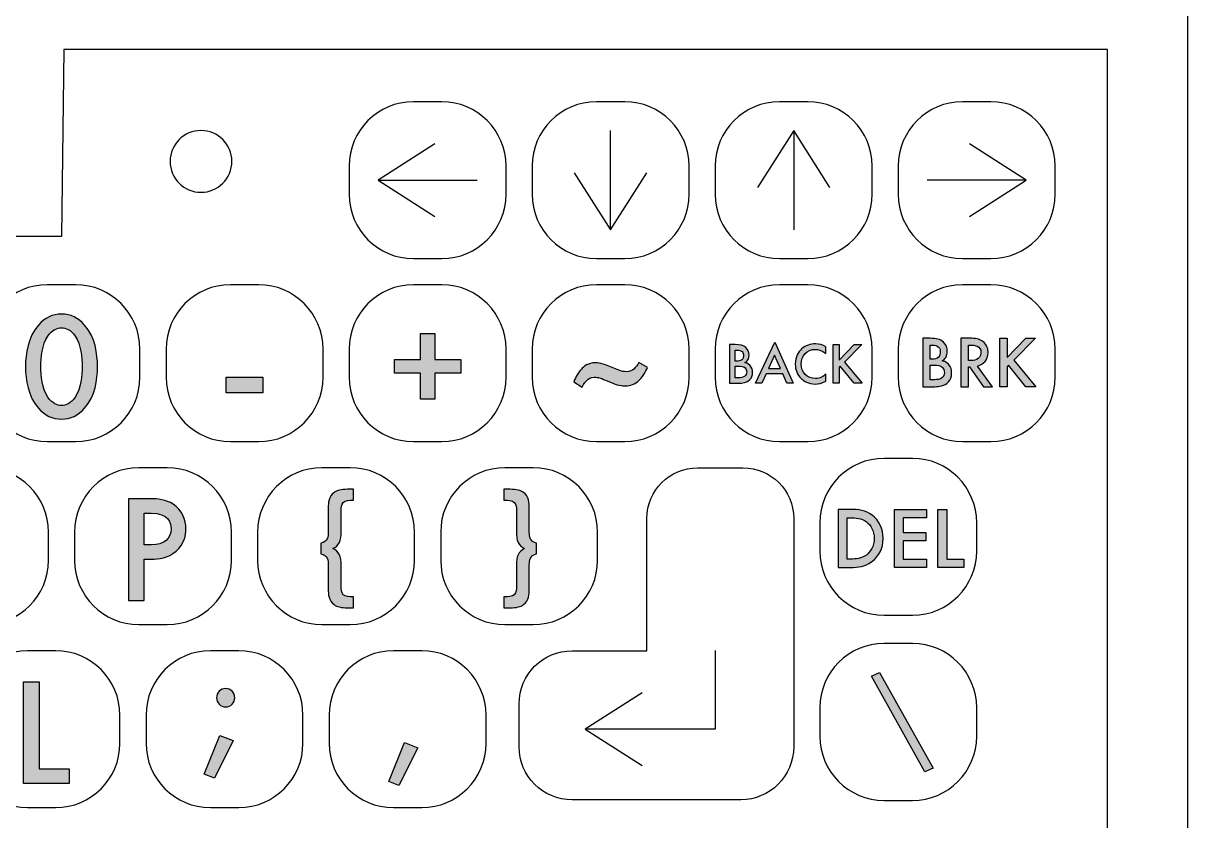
# Model space of a CAD drawing. Extents: x -123 to 250, y -165 to 87.
# Drawn here: x 153.5 to 210.1, y -139 to -100.2 of the extents above; entities that cross this region are included whole.
import ezdxf

# ---------------------------------------------------------------- set-up
doc = ezdxf.new("R2010")
doc.units = 0
doc.header["$MEASUREMENT"] = 0
doc.layers.add('LAYER_1', color=7, linetype='CONTINUOUS')

# ---------------------------------------------------------------- blocks, each defined once
blk = doc.blocks.new('BLOCK_14')
at = {"layer": 'LAYER_1', "color": 7}
for points, knots in [([(173.834, -111.647), (173.834, -111.647), (172.458, -111.647), (172.458, -111.647), (170.734, -111.647), (169.336, -110.25), (169.336, -108.525), (169.336, -108.525), (169.336, -107.149), (169.336, -107.149), (169.336, -105.425), (170.734, -104.027), (172.458, -104.027), (172.458, -104.027), (173.834, -104.027), (173.834, -104.027), (175.558, -104.027), (176.956, -105.425), (176.956, -107.149), (176.956, -107.149), (176.956, -108.525), (176.956, -108.525), (176.956, -110.25), (175.558, -111.647), (173.834, -111.647)], [0, 0, 0, 0, 1, 1, 1, 2, 2, 2, 3, 3, 3, 4, 4, 4, 5, 5, 5, 6, 6, 6, 7, 7, 7, 8, 8, 8, 8]), ([(182.724, -111.647), (182.724, -111.647), (181.348, -111.647), (181.348, -111.647), (179.624, -111.647), (178.226, -110.25), (178.226, -108.525), (178.226, -108.525), (178.226, -107.149), (178.226, -107.149), (178.226, -105.425), (179.624, -104.027), (181.348, -104.027), (181.348, -104.027), (182.724, -104.027), (182.724, -104.027), (184.448, -104.027), (185.846, -105.425), (185.846, -107.149), (185.846, -107.149), (185.846, -108.525), (185.846, -108.525), (185.846, -110.25), (184.448, -111.647), (182.724, -111.647)], [0, 0, 0, 0, 1, 1, 1, 2, 2, 2, 3, 3, 3, 4, 4, 4, 5, 5, 5, 6, 6, 6, 7, 7, 7, 8, 8, 8, 8]), ([(191.614, -111.647), (191.614, -111.647), (190.238, -111.647), (190.238, -111.647), (188.514, -111.647), (187.116, -110.25), (187.116, -108.525), (187.116, -108.525), (187.116, -107.149), (187.116, -107.149), (187.116, -105.425), (188.514, -104.027), (190.238, -104.027), (190.238, -104.027), (191.614, -104.027), (191.614, -104.027), (193.338, -104.027), (194.736, -105.425), (194.736, -107.149), (194.736, -107.149), (194.736, -108.525), (194.736, -108.525), (194.736, -110.25), (193.338, -111.647), (191.614, -111.647)], [0, 0, 0, 0, 1, 1, 1, 2, 2, 2, 3, 3, 3, 4, 4, 4, 5, 5, 5, 6, 6, 6, 7, 7, 7, 8, 8, 8, 8]), ([(200.504, -111.647), (200.504, -111.647), (199.128, -111.647), (199.128, -111.647), (197.404, -111.647), (196.006, -110.25), (196.006, -108.525), (196.006, -108.525), (196.006, -107.149), (196.006, -107.149), (196.006, -105.425), (197.404, -104.027), (199.128, -104.027), (199.128, -104.027), (200.504, -104.027), (200.504, -104.027), (202.228, -104.027), (203.626, -105.425), (203.626, -107.149), (203.626, -107.149), (203.626, -108.525), (203.626, -108.525), (203.626, -110.25), (202.228, -111.647), (200.504, -111.647)], [0, 0, 0, 0, 1, 1, 1, 2, 2, 2, 3, 3, 3, 4, 4, 4, 5, 5, 5, 6, 6, 6, 7, 7, 7, 8, 8, 8, 8]), ([(156.054, -120.537), (156.054, -120.537), (154.678, -120.537), (154.678, -120.537), (152.954, -120.537), (151.556, -119.14), (151.556, -117.415), (151.556, -117.415), (151.556, -116.039), (151.556, -116.039), (151.556, -114.315), (152.954, -112.917), (154.678, -112.917), (154.678, -112.917), (156.054, -112.917), (156.054, -112.917), (157.778, -112.917), (159.176, -114.315), (159.176, -116.039), (159.176, -116.039), (159.176, -117.415), (159.176, -117.415), (159.176, -119.14), (157.778, -120.537), (156.054, -120.537)], [0, 0, 0, 0, 1, 1, 1, 2, 2, 2, 3, 3, 3, 4, 4, 4, 5, 5, 5, 6, 6, 6, 7, 7, 7, 8, 8, 8, 8]), ([(164.944, -120.537), (164.944, -120.537), (163.568, -120.537), (163.568, -120.537), (161.844, -120.537), (160.446, -119.14), (160.446, -117.415), (160.446, -117.415), (160.446, -116.039), (160.446, -116.039), (160.446, -114.315), (161.844, -112.917), (163.568, -112.917), (163.568, -112.917), (164.944, -112.917), (164.944, -112.917), (166.668, -112.917), (168.066, -114.315), (168.066, -116.039), (168.066, -116.039), (168.066, -117.415), (168.066, -117.415), (168.066, -119.14), (166.668, -120.537), (164.944, -120.537)], [0, 0, 0, 0, 1, 1, 1, 2, 2, 2, 3, 3, 3, 4, 4, 4, 5, 5, 5, 6, 6, 6, 7, 7, 7, 8, 8, 8, 8]), ([(173.834, -120.537), (173.834, -120.537), (172.458, -120.537), (172.458, -120.537), (170.734, -120.537), (169.336, -119.14), (169.336, -117.415), (169.336, -117.415), (169.336, -116.039), (169.336, -116.039), (169.336, -114.315), (170.734, -112.917), (172.458, -112.917), (172.458, -112.917), (173.834, -112.917), (173.834, -112.917), (175.558, -112.917), (176.956, -114.315), (176.956, -116.039), (176.956, -116.039), (176.956, -117.415), (176.956, -117.415), (176.956, -119.14), (175.558, -120.537), (173.834, -120.537)], [0, 0, 0, 0, 1, 1, 1, 2, 2, 2, 3, 3, 3, 4, 4, 4, 5, 5, 5, 6, 6, 6, 7, 7, 7, 8, 8, 8, 8]), ([(182.724, -120.537), (182.724, -120.537), (181.348, -120.537), (181.348, -120.537), (179.624, -120.537), (178.226, -119.14), (178.226, -117.415), (178.226, -117.415), (178.226, -116.039), (178.226, -116.039), (178.226, -114.315), (179.624, -112.917), (181.348, -112.917), (181.348, -112.917), (182.724, -112.917), (182.724, -112.917), (184.448, -112.917), (185.846, -114.315), (185.846, -116.039), (185.846, -116.039), (185.846, -117.415), (185.846, -117.415), (185.846, -119.14), (184.448, -120.537), (182.724, -120.537)], [0, 0, 0, 0, 1, 1, 1, 2, 2, 2, 3, 3, 3, 4, 4, 4, 5, 5, 5, 6, 6, 6, 7, 7, 7, 8, 8, 8, 8]), ([(191.614, -120.537), (191.614, -120.537), (190.238, -120.537), (190.238, -120.537), (188.514, -120.537), (187.116, -119.14), (187.116, -117.415), (187.116, -117.415), (187.116, -116.039), (187.116, -116.039), (187.116, -114.315), (188.514, -112.917), (190.238, -112.917), (190.238, -112.917), (191.614, -112.917), (191.614, -112.917), (193.338, -112.917), (194.736, -114.315), (194.736, -116.039), (194.736, -116.039), (194.736, -117.415), (194.736, -117.415), (194.736, -119.14), (193.338, -120.537), (191.614, -120.537)], [0, 0, 0, 0, 1, 1, 1, 2, 2, 2, 3, 3, 3, 4, 4, 4, 5, 5, 5, 6, 6, 6, 7, 7, 7, 8, 8, 8, 8]), ([(200.504, -120.537), (200.504, -120.537), (199.128, -120.537), (199.128, -120.537), (197.404, -120.537), (196.006, -119.14), (196.006, -117.415), (196.006, -117.415), (196.006, -116.039), (196.006, -116.039), (196.006, -114.315), (197.404, -112.917), (199.128, -112.917), (199.128, -112.917), (200.504, -112.917), (200.504, -112.917), (202.228, -112.917), (203.626, -114.315), (203.626, -116.039), (203.626, -116.039), (203.626, -117.415), (203.626, -117.415), (203.626, -119.14), (202.228, -120.537), (200.504, -120.537)], [0, 0, 0, 0, 1, 1, 1, 2, 2, 2, 3, 3, 3, 4, 4, 4, 5, 5, 5, 6, 6, 6, 7, 7, 7, 8, 8, 8, 8]), ([(196.694, -128.974), (196.694, -128.974), (195.318, -128.974), (195.318, -128.974), (193.594, -128.974), (192.196, -127.576), (192.196, -125.852), (192.196, -125.852), (192.196, -124.476), (192.196, -124.476), (192.196, -122.752), (193.594, -121.354), (195.318, -121.354), (195.318, -121.354), (196.694, -121.354), (196.694, -121.354), (198.418, -121.354), (199.816, -122.752), (199.816, -124.476), (199.816, -124.476), (199.816, -125.852), (199.816, -125.852), (199.816, -127.576), (198.418, -128.974), (196.694, -128.974)], [0, 0, 0, 0, 1, 1, 1, 2, 2, 2, 3, 3, 3, 4, 4, 4, 5, 5, 5, 6, 6, 6, 7, 7, 7, 8, 8, 8, 8]), ([(151.609, -129.427), (151.609, -129.427), (150.233, -129.427), (150.233, -129.427), (148.509, -129.427), (147.111, -128.03), (147.111, -126.305), (147.111, -126.305), (147.111, -124.929), (147.111, -124.929), (147.111, -123.205), (148.509, -121.807), (150.233, -121.807), (150.233, -121.807), (151.609, -121.807), (151.609, -121.807), (153.333, -121.807), (154.731, -123.205), (154.731, -124.929), (154.731, -124.929), (154.731, -126.305), (154.731, -126.305), (154.731, -128.03), (153.333, -129.427), (151.609, -129.427)], [0, 0, 0, 0, 1, 1, 1, 2, 2, 2, 3, 3, 3, 4, 4, 4, 5, 5, 5, 6, 6, 6, 7, 7, 7, 8, 8, 8, 8]), ([(160.499, -129.427), (160.499, -129.427), (159.123, -129.427), (159.123, -129.427), (157.399, -129.427), (156.001, -128.03), (156.001, -126.305), (156.001, -126.305), (156.001, -124.929), (156.001, -124.929), (156.001, -123.205), (157.399, -121.807), (159.123, -121.807), (159.123, -121.807), (160.499, -121.807), (160.499, -121.807), (162.223, -121.807), (163.621, -123.205), (163.621, -124.929), (163.621, -124.929), (163.621, -126.305), (163.621, -126.305), (163.621, -128.03), (162.223, -129.427), (160.499, -129.427)], [0, 0, 0, 0, 1, 1, 1, 2, 2, 2, 3, 3, 3, 4, 4, 4, 5, 5, 5, 6, 6, 6, 7, 7, 7, 8, 8, 8, 8]), ([(169.389, -129.427), (169.389, -129.427), (168.013, -129.427), (168.013, -129.427), (166.289, -129.427), (164.891, -128.03), (164.891, -126.305), (164.891, -126.305), (164.891, -124.929), (164.891, -124.929), (164.891, -123.205), (166.289, -121.807), (168.013, -121.807), (168.013, -121.807), (169.389, -121.807), (169.389, -121.807), (171.113, -121.807), (172.511, -123.205), (172.511, -124.929), (172.511, -124.929), (172.511, -126.305), (172.511, -126.305), (172.511, -128.03), (171.113, -129.427), (169.389, -129.427)], [0, 0, 0, 0, 1, 1, 1, 2, 2, 2, 3, 3, 3, 4, 4, 4, 5, 5, 5, 6, 6, 6, 7, 7, 7, 8, 8, 8, 8]), ([(178.279, -129.427), (178.279, -129.427), (176.903, -129.427), (176.903, -129.427), (175.179, -129.427), (173.781, -128.03), (173.781, -126.305), (173.781, -126.305), (173.781, -124.929), (173.781, -124.929), (173.781, -123.205), (175.179, -121.807), (176.903, -121.807), (176.903, -121.807), (178.279, -121.807), (178.279, -121.807), (180.003, -121.807), (181.401, -123.205), (181.401, -124.929), (181.401, -124.929), (181.401, -126.305), (181.401, -126.305), (181.401, -128.03), (180.003, -129.427), (178.279, -129.427)], [0, 0, 0, 0, 1, 1, 1, 2, 2, 2, 3, 3, 3, 4, 4, 4, 5, 5, 5, 6, 6, 6, 7, 7, 7, 8, 8, 8, 8]), ([(188.463, -121.807), (188.463, -121.807), (186.263, -121.807), (186.263, -121.807), (184.902, -121.807), (183.8, -122.91), (183.8, -124.27), (183.8, -124.27), (183.8, -130.697), (183.8, -130.697), (183.8, -130.697), (180.165, -130.697), (180.165, -130.697), (178.743, -130.697), (177.591, -131.85), (177.591, -133.271), (177.591, -133.271), (177.591, -135.362), (177.591, -135.362), (177.591, -136.784), (178.743, -137.936), (180.165, -137.936), (180.165, -137.936), (188.352, -137.936), (188.352, -137.936), (189.774, -137.936), (190.926, -136.784), (190.926, -135.362), (190.926, -135.362), (190.926, -133.395), (190.926, -133.395), (190.926, -133.395), (190.926, -133.271), (190.926, -133.271), (190.926, -133.271), (190.926, -124.27), (190.926, -124.27), (190.926, -122.91), (189.823, -121.807), (188.463, -121.807)], [0, 0, 0, 0, 1, 1, 1, 2, 2, 2, 3, 3, 3, 4, 4, 4, 5, 5, 5, 6, 6, 6, 7, 7, 7, 8, 8, 8, 9, 9, 9, 10, 10, 10, 11, 11, 11, 12, 12, 12, 13, 13, 13, 13]), ([(196.694, -137.965), (196.694, -137.965), (195.318, -137.965), (195.318, -137.965), (193.594, -137.965), (192.196, -136.567), (192.196, -134.842), (192.196, -134.842), (192.196, -133.467), (192.196, -133.467), (192.196, -131.742), (193.594, -130.345), (195.318, -130.345), (195.318, -130.345), (196.694, -130.345), (196.694, -130.345), (198.418, -130.345), (199.816, -131.742), (199.816, -133.467), (199.816, -133.467), (199.816, -134.842), (199.816, -134.842), (199.816, -136.567), (198.418, -137.965), (196.694, -137.965)], [0, 0, 0, 0, 1, 1, 1, 2, 2, 2, 3, 3, 3, 4, 4, 4, 5, 5, 5, 6, 6, 6, 7, 7, 7, 8, 8, 8, 8]), ([(155.082, -138.317), (155.082, -138.317), (153.706, -138.317), (153.706, -138.317), (151.982, -138.317), (150.584, -136.92), (150.584, -135.195), (150.584, -135.195), (150.584, -133.819), (150.584, -133.819), (150.584, -132.095), (151.982, -130.697), (153.706, -130.697), (153.706, -130.697), (155.082, -130.697), (155.082, -130.697), (156.806, -130.697), (158.204, -132.095), (158.204, -133.819), (158.204, -133.819), (158.204, -135.195), (158.204, -135.195), (158.204, -136.92), (156.806, -138.317), (155.082, -138.317)], [0, 0, 0, 0, 1, 1, 1, 2, 2, 2, 3, 3, 3, 4, 4, 4, 5, 5, 5, 6, 6, 6, 7, 7, 7, 8, 8, 8, 8]), ([(163.972, -138.317), (163.972, -138.317), (162.596, -138.317), (162.596, -138.317), (160.872, -138.317), (159.474, -136.92), (159.474, -135.195), (159.474, -135.195), (159.474, -133.819), (159.474, -133.819), (159.474, -132.095), (160.872, -130.697), (162.596, -130.697), (162.596, -130.697), (163.972, -130.697), (163.972, -130.697), (165.696, -130.697), (167.094, -132.095), (167.094, -133.819), (167.094, -133.819), (167.094, -135.195), (167.094, -135.195), (167.094, -136.92), (165.696, -138.317), (163.972, -138.317)], [0, 0, 0, 0, 1, 1, 1, 2, 2, 2, 3, 3, 3, 4, 4, 4, 5, 5, 5, 6, 6, 6, 7, 7, 7, 8, 8, 8, 8]), ([(172.862, -138.317), (172.862, -138.317), (171.486, -138.317), (171.486, -138.317), (169.762, -138.317), (168.364, -136.92), (168.364, -135.195), (168.364, -135.195), (168.364, -133.819), (168.364, -133.819), (168.364, -132.095), (169.762, -130.697), (171.486, -130.697), (171.486, -130.697), (172.862, -130.697), (172.862, -130.697), (174.586, -130.697), (175.984, -132.095), (175.984, -133.819), (175.984, -133.819), (175.984, -135.195), (175.984, -135.195), (175.984, -136.92), (174.586, -138.317), (172.862, -138.317)], [0, 0, 0, 0, 1, 1, 1, 2, 2, 2, 3, 3, 3, 4, 4, 4, 5, 5, 5, 6, 6, 6, 7, 7, 7, 8, 8, 8, 8])]:
    blk.add_open_spline(points, degree=3, knots=knots, dxfattribs=at)
blk = doc.blocks.new('BLOCK_15')
at = {"layer": 'LAYER_1', "color": 7}
blk.add_lwpolyline([(199.816, -101.487), (173.146, -101.487), (155.472, -101.487), (155.366, -110.57), (61.355, -110.57), (61.355, -104.027), (51.258, -104.22), (51.258, -110.57), (51.258, -115.003), (51.258, -148.477), (62.656, -148.477), (62.656, -158.637), (182.036, -158.637), (199.816, -158.637), (199.816, -151.998), (199.816, -147.068), (206.166, -147.068), (206.166, -107.837), (206.166, -101.487), (199.816, -101.487)], dxfattribs=at)
blk.add_open_spline([(163.638, -106.928), (163.638, -107.757), (162.966, -108.428), (162.138, -108.428), (161.31, -108.428), (160.638, -107.757), (160.638, -106.928), (160.638, -106.1), (161.31, -105.428), (162.138, -105.428), (162.966, -105.428), (163.638, -106.1), (163.638, -106.928)], degree=3, knots=[0, 0, 0, 0, 1, 1, 1, 2, 2, 2, 3, 3, 3, 4, 4, 4, 4], dxfattribs=at)
blk = doc.blocks.new('BLOCK_16')
at = {"layer": 'LAYER_1', "color": 7}
blk.add_open_spline([(203.824, -160.304), (203.824, -160.304), (56.168, -160.304), (56.168, -160.304), (52.722, -160.304), (49.928, -157.51), (49.928, -154.064), (49.928, -154.064), (49.928, -49.643), (49.928, -49.643), (49.928, -46.197), (52.722, -43.403), (56.168, -43.403), (56.168, -43.403), (203.824, -43.403), (203.824, -43.403), (207.27, -43.403), (210.064, -46.197), (210.064, -49.643), (210.064, -49.643), (210.064, -154.064), (210.064, -154.064), (210.064, -157.51), (207.27, -160.304), (203.824, -160.304)], degree=3, knots=[0, 0, 0, 0, 1, 1, 1, 2, 2, 2, 3, 3, 3, 4, 4, 4, 5, 5, 5, 6, 6, 6, 7, 7, 7, 8, 8, 8, 8], dxfattribs=at)
blk = doc.blocks.new('BLOCK_27')
at = {"layer": 'LAYER_1'}
h = blk.add_hatch(color=7, dxfattribs=at)
h.dxf.hatch_style = 2
edge = h.paths.add_edge_path()
edge.add_spline(control_points=[(159.714, -123.315), (160.018, -123.315), (160.44, -123.345), (160.796, -123.582), (161.21, -123.856), (161.411, -124.33), (161.411, -124.782), (161.411, -125.071), (161.337, -125.515), (160.929, -125.863), (160.537, -126.197), (160.085, -126.249), (159.722, -126.249), (159.722, -126.249), (159.381, -126.249), (159.381, -126.249), (159.381, -126.249), (159.381, -128.256), (159.381, -128.256), (159.381, -128.256), (158.626, -128.256), (158.626, -128.256), (158.626, -128.256), (158.626, -123.315), (158.626, -123.315), (158.626, -123.315), (159.714, -123.315), (159.714, -123.315)], knot_values=[0, 0, 0, 0, 1, 1, 1, 2, 2, 2, 3, 3, 3, 4, 4, 4, 5, 5, 5, 6, 6, 6, 7, 7, 7, 8, 8, 8, 9, 9, 9, 9], degree=3, periodic=1)
edge = h.paths.add_edge_path()
edge.add_spline(control_points=[(159.381, -125.552), (159.381, -125.552), (159.722, -125.552), (159.722, -125.552), (160.374, -125.552), (160.685, -125.234), (160.685, -124.774), (160.685, -124.501), (160.573, -124.011), (159.714, -124.011), (159.714, -124.011), (159.381, -124.011), (159.381, -124.011), (159.381, -124.011), (159.381, -125.552), (159.381, -125.552)], knot_values=[0, 0, 0, 0, 1, 1, 1, 2, 2, 2, 3, 3, 3, 4, 4, 4, 5, 5, 5, 5], degree=3, periodic=1)
for points, knots in [([(159.714, -123.315), (160.018, -123.315), (160.44, -123.345), (160.796, -123.582), (161.21, -123.856), (161.411, -124.33), (161.411, -124.782), (161.411, -125.071), (161.337, -125.515), (160.929, -125.863), (160.537, -126.197), (160.085, -126.249), (159.722, -126.249), (159.722, -126.249), (159.381, -126.249), (159.381, -126.249), (159.381, -126.249), (159.381, -128.256), (159.381, -128.256), (159.381, -128.256), (158.626, -128.256), (158.626, -128.256), (158.626, -128.256), (158.626, -123.315), (158.626, -123.315), (158.626, -123.315), (159.714, -123.315), (159.714, -123.315)], [0, 0, 0, 0, 1, 1, 1, 2, 2, 2, 3, 3, 3, 4, 4, 4, 5, 5, 5, 6, 6, 6, 7, 7, 7, 8, 8, 8, 9, 9, 9, 9]), ([(159.381, -125.552), (159.381, -125.552), (159.722, -125.552), (159.722, -125.552), (160.374, -125.552), (160.685, -125.234), (160.685, -124.774), (160.685, -124.501), (160.573, -124.011), (159.714, -124.011), (159.714, -124.011), (159.381, -124.011), (159.381, -124.011), (159.381, -124.011), (159.381, -125.552), (159.381, -125.552)], [0, 0, 0, 0, 1, 1, 1, 2, 2, 2, 3, 3, 3, 4, 4, 4, 5, 5, 5, 5])]:
    blk.add_open_spline(points, degree=3, knots=knots, dxfattribs=at)
blk = doc.blocks.new('BLOCK_28')
at = {"layer": 'LAYER_1'}
h = blk.add_hatch(color=7, dxfattribs=at)
h.dxf.hatch_style = 2
edge = h.paths.add_edge_path()
edge.add_spline(control_points=[(168.943, -124.963), (168.943, -125.09), (168.93, -125.299), (168.867, -125.433), (168.803, -125.56), (168.676, -125.674), (168.549, -125.731), (168.676, -125.788), (168.803, -125.903), (168.867, -126.03), (168.93, -126.163), (168.943, -126.373), (168.943, -126.5), (168.943, -126.5), (168.943, -127.567), (168.943, -127.567), (168.943, -127.707), (168.949, -127.872), (169.051, -127.974), (169.152, -128.069), (169.356, -128.075), (169.502, -128.075), (169.502, -128.075), (169.553, -128.075), (169.553, -128.075), (169.553, -128.075), (169.553, -128.609), (169.553, -128.609), (169.553, -128.609), (169.254, -128.609), (169.254, -128.609), (168.943, -128.609), (168.733, -128.558), (168.6, -128.456), (168.339, -128.259), (168.32, -127.923), (168.32, -127.726), (168.32, -127.726), (168.32, -126.513), (168.32, -126.513), (168.32, -126.341), (168.295, -126.043), (167.965, -125.985), (167.965, -125.985), (167.965, -125.477), (167.965, -125.477), (168.295, -125.42), (168.32, -125.121), (168.32, -124.95), (168.32, -124.95), (168.32, -123.737), (168.32, -123.737), (168.32, -123.54), (168.339, -123.203), (168.6, -123.006), (168.733, -122.905), (168.943, -122.854), (169.254, -122.854), (169.254, -122.854), (169.553, -122.854), (169.553, -122.854), (169.553, -122.854), (169.553, -123.387), (169.553, -123.387), (169.553, -123.387), (169.502, -123.387), (169.502, -123.387), (169.356, -123.387), (169.152, -123.394), (169.051, -123.489), (168.949, -123.591), (168.943, -123.756), (168.943, -123.896), (168.943, -123.896), (168.943, -124.963), (168.943, -124.963)], knot_values=[0, 0, 0, 0, 1, 1, 1, 2, 2, 2, 3, 3, 3, 4, 4, 4, 5, 5, 5, 6, 6, 6, 7, 7, 7, 8, 8, 8, 9, 9, 9, 10, 10, 10, 11, 11, 11, 12, 12, 12, 13, 13, 13, 14, 14, 14, 15, 15, 15, 16, 16, 16, 17, 17, 17, 18, 18, 18, 19, 19, 19, 20, 20, 20, 21, 21, 21, 22, 22, 22, 23, 23, 23, 24, 24, 24, 25, 25, 25, 25], degree=3, periodic=1)
blk.add_open_spline([(168.943, -124.963), (168.943, -125.09), (168.93, -125.299), (168.867, -125.433), (168.803, -125.56), (168.676, -125.674), (168.549, -125.731), (168.676, -125.788), (168.803, -125.903), (168.867, -126.03), (168.93, -126.163), (168.943, -126.373), (168.943, -126.5), (168.943, -126.5), (168.943, -127.567), (168.943, -127.567), (168.943, -127.707), (168.949, -127.872), (169.051, -127.974), (169.152, -128.069), (169.356, -128.075), (169.502, -128.075), (169.502, -128.075), (169.553, -128.075), (169.553, -128.075), (169.553, -128.075), (169.553, -128.609), (169.553, -128.609), (169.553, -128.609), (169.254, -128.609), (169.254, -128.609), (168.943, -128.609), (168.733, -128.558), (168.6, -128.456), (168.339, -128.259), (168.32, -127.923), (168.32, -127.726), (168.32, -127.726), (168.32, -126.513), (168.32, -126.513), (168.32, -126.341), (168.295, -126.043), (167.965, -125.985), (167.965, -125.985), (167.965, -125.477), (167.965, -125.477), (168.295, -125.42), (168.32, -125.121), (168.32, -124.95), (168.32, -124.95), (168.32, -123.737), (168.32, -123.737), (168.32, -123.54), (168.339, -123.203), (168.6, -123.006), (168.733, -122.905), (168.943, -122.854), (169.254, -122.854), (169.254, -122.854), (169.553, -122.854), (169.553, -122.854), (169.553, -122.854), (169.553, -123.387), (169.553, -123.387), (169.553, -123.387), (169.502, -123.387), (169.502, -123.387), (169.356, -123.387), (169.152, -123.394), (169.051, -123.489), (168.949, -123.591), (168.943, -123.756), (168.943, -123.896), (168.943, -123.896), (168.943, -124.963), (168.943, -124.963)], degree=3, knots=[0, 0, 0, 0, 1, 1, 1, 2, 2, 2, 3, 3, 3, 4, 4, 4, 5, 5, 5, 6, 6, 6, 7, 7, 7, 8, 8, 8, 9, 9, 9, 10, 10, 10, 11, 11, 11, 12, 12, 12, 13, 13, 13, 14, 14, 14, 15, 15, 15, 16, 16, 16, 17, 17, 17, 18, 18, 18, 19, 19, 19, 20, 20, 20, 21, 21, 21, 22, 22, 22, 23, 23, 23, 24, 24, 24, 25, 25, 25, 25], dxfattribs=at)
blk = doc.blocks.new('BLOCK_29')
at = {"layer": 'LAYER_1'}
h = blk.add_hatch(color=7, dxfattribs=at)
h.dxf.hatch_style = 2
edge = h.paths.add_edge_path()
edge.add_spline(control_points=[(177.464, -123.896), (177.464, -123.756), (177.458, -123.591), (177.356, -123.489), (177.255, -123.394), (177.051, -123.387), (176.905, -123.387), (176.905, -123.387), (176.855, -123.387), (176.855, -123.387), (176.855, -123.387), (176.855, -122.854), (176.855, -122.854), (176.855, -122.854), (177.153, -122.854), (177.153, -122.854), (177.464, -122.854), (177.674, -122.905), (177.807, -123.006), (178.068, -123.203), (178.087, -123.54), (178.087, -123.737), (178.087, -123.737), (178.087, -124.95), (178.087, -124.95), (178.087, -125.121), (178.112, -125.42), (178.443, -125.477), (178.443, -125.477), (178.443, -125.985), (178.443, -125.985), (178.112, -126.043), (178.087, -126.341), (178.087, -126.513), (178.087, -126.513), (178.087, -127.726), (178.087, -127.726), (178.087, -127.923), (178.068, -128.259), (177.807, -128.456), (177.674, -128.558), (177.464, -128.609), (177.153, -128.609), (177.153, -128.609), (176.855, -128.609), (176.855, -128.609), (176.855, -128.609), (176.855, -128.075), (176.855, -128.075), (176.855, -128.075), (176.905, -128.075), (176.905, -128.075), (177.051, -128.075), (177.255, -128.069), (177.356, -127.974), (177.458, -127.872), (177.464, -127.707), (177.464, -127.567), (177.464, -127.567), (177.464, -126.5), (177.464, -126.5), (177.464, -126.373), (177.477, -126.163), (177.541, -126.03), (177.604, -125.903), (177.731, -125.788), (177.858, -125.731), (177.731, -125.674), (177.604, -125.56), (177.541, -125.433), (177.477, -125.299), (177.464, -125.09), (177.464, -124.963), (177.464, -124.963), (177.464, -123.896), (177.464, -123.896)], knot_values=[0, 0, 0, 0, 1, 1, 1, 2, 2, 2, 3, 3, 3, 4, 4, 4, 5, 5, 5, 6, 6, 6, 7, 7, 7, 8, 8, 8, 9, 9, 9, 10, 10, 10, 11, 11, 11, 12, 12, 12, 13, 13, 13, 14, 14, 14, 15, 15, 15, 16, 16, 16, 17, 17, 17, 18, 18, 18, 19, 19, 19, 20, 20, 20, 21, 21, 21, 22, 22, 22, 23, 23, 23, 24, 24, 24, 25, 25, 25, 25], degree=3, periodic=1)
blk.add_open_spline([(177.464, -123.896), (177.464, -123.756), (177.458, -123.591), (177.356, -123.489), (177.255, -123.394), (177.051, -123.387), (176.905, -123.387), (176.905, -123.387), (176.855, -123.387), (176.855, -123.387), (176.855, -123.387), (176.855, -122.854), (176.855, -122.854), (176.855, -122.854), (177.153, -122.854), (177.153, -122.854), (177.464, -122.854), (177.674, -122.905), (177.807, -123.006), (178.068, -123.203), (178.087, -123.54), (178.087, -123.737), (178.087, -123.737), (178.087, -124.95), (178.087, -124.95), (178.087, -125.121), (178.112, -125.42), (178.443, -125.477), (178.443, -125.477), (178.443, -125.985), (178.443, -125.985), (178.112, -126.043), (178.087, -126.341), (178.087, -126.513), (178.087, -126.513), (178.087, -127.726), (178.087, -127.726), (178.087, -127.923), (178.068, -128.259), (177.807, -128.456), (177.674, -128.558), (177.464, -128.609), (177.153, -128.609), (177.153, -128.609), (176.855, -128.609), (176.855, -128.609), (176.855, -128.609), (176.855, -128.075), (176.855, -128.075), (176.855, -128.075), (176.905, -128.075), (176.905, -128.075), (177.051, -128.075), (177.255, -128.069), (177.356, -127.974), (177.458, -127.872), (177.464, -127.707), (177.464, -127.567), (177.464, -127.567), (177.464, -126.5), (177.464, -126.5), (177.464, -126.373), (177.477, -126.163), (177.541, -126.03), (177.604, -125.903), (177.731, -125.788), (177.858, -125.731), (177.731, -125.674), (177.604, -125.56), (177.541, -125.433), (177.477, -125.299), (177.464, -125.09), (177.464, -124.963), (177.464, -124.963), (177.464, -123.896), (177.464, -123.896)], degree=3, knots=[0, 0, 0, 0, 1, 1, 1, 2, 2, 2, 3, 3, 3, 4, 4, 4, 5, 5, 5, 6, 6, 6, 7, 7, 7, 8, 8, 8, 9, 9, 9, 10, 10, 10, 11, 11, 11, 12, 12, 12, 13, 13, 13, 14, 14, 14, 15, 15, 15, 16, 16, 16, 17, 17, 17, 18, 18, 18, 19, 19, 19, 20, 20, 20, 21, 21, 21, 22, 22, 22, 23, 23, 23, 24, 24, 24, 25, 25, 25, 25], dxfattribs=at)
blk = doc.blocks.new('BLOCK_39')
at = {"layer": 'LAYER_1'}
h = blk.add_hatch(color=7, dxfattribs=at)
h.dxf.hatch_style = 2
edge = h.paths.add_edge_path()
edge.add_spline(control_points=[(154.247, -118.914), (153.729, -118.321), (153.617, -117.544), (153.617, -116.899), (153.617, -116.263), (153.729, -115.47), (154.247, -114.877), (154.558, -114.522), (154.929, -114.344), (155.366, -114.344), (155.803, -114.344), (156.173, -114.522), (156.484, -114.877), (157.003, -115.47), (157.114, -116.263), (157.114, -116.899), (157.114, -117.544), (157.003, -118.321), (156.484, -118.914), (156.173, -119.27), (155.81, -119.447), (155.366, -119.447), (154.921, -119.447), (154.558, -119.27), (154.247, -118.914)], knot_values=[0, 0, 0, 0, 1, 1, 1, 2, 2, 2, 3, 3, 3, 4, 4, 4, 5, 5, 5, 6, 6, 6, 7, 7, 7, 8, 8, 8, 8], degree=3, periodic=1)
edge = h.paths.add_edge_path()
edge.add_spline(control_points=[(154.699, -115.418), (154.425, -115.825), (154.358, -116.462), (154.358, -116.892), (154.358, -117.329), (154.425, -117.959), (154.699, -118.373), (154.914, -118.699), (155.173, -118.781), (155.366, -118.781), (155.558, -118.781), (155.818, -118.699), (156.032, -118.373), (156.306, -117.959), (156.373, -117.329), (156.373, -116.892), (156.373, -116.462), (156.306, -115.825), (156.032, -115.418), (155.818, -115.092), (155.558, -115.011), (155.366, -115.011), (155.173, -115.011), (154.914, -115.092), (154.699, -115.418)], knot_values=[0, 0, 0, 0, 1, 1, 1, 2, 2, 2, 3, 3, 3, 4, 4, 4, 5, 5, 5, 6, 6, 6, 7, 7, 7, 8, 8, 8, 8], degree=3, periodic=1)
for points in [[(154.247, -118.914), (153.729, -118.321), (153.617, -117.544), (153.617, -116.899), (153.617, -116.263), (153.729, -115.47), (154.247, -114.877), (154.558, -114.522), (154.929, -114.344), (155.366, -114.344), (155.803, -114.344), (156.173, -114.522), (156.484, -114.877), (157.003, -115.47), (157.114, -116.263), (157.114, -116.899), (157.114, -117.544), (157.003, -118.321), (156.484, -118.914), (156.173, -119.27), (155.81, -119.447), (155.366, -119.447), (154.921, -119.447), (154.558, -119.27), (154.247, -118.914)], [(154.699, -115.418), (154.425, -115.825), (154.358, -116.462), (154.358, -116.892), (154.358, -117.329), (154.425, -117.959), (154.699, -118.373), (154.914, -118.699), (155.173, -118.781), (155.366, -118.781), (155.558, -118.781), (155.818, -118.699), (156.032, -118.373), (156.306, -117.959), (156.373, -117.329), (156.373, -116.892), (156.373, -116.462), (156.306, -115.825), (156.032, -115.418), (155.818, -115.092), (155.558, -115.011), (155.366, -115.011), (155.173, -115.011), (154.914, -115.092), (154.699, -115.418)]]:
    blk.add_open_spline(points, degree=3, knots=[0, 0, 0, 0, 1, 1, 1, 2, 2, 2, 3, 3, 3, 4, 4, 4, 5, 5, 5, 6, 6, 6, 7, 7, 7, 8, 8, 8, 8], dxfattribs=at)
blk = doc.blocks.new('BLOCK_40')
at = {"layer": 'LAYER_1'}
h = blk.add_hatch(color=7, dxfattribs=at)
h.dxf.hatch_style = 2
h.paths.add_polyline_path([(163.367, -117.411), (165.145, -117.411), (165.145, -118.166), (163.367, -118.166)])
blk.add_lwpolyline([(163.367, -117.411), (165.145, -117.411), (165.145, -118.166), (163.367, -118.166), (163.367, -117.411)], dxfattribs=at)
blk = doc.blocks.new('BLOCK_41')
at = {"layer": 'LAYER_1'}
h = blk.add_hatch(color=7, dxfattribs=at)
h.dxf.hatch_style = 2
h.paths.add_polyline_path([(171.538, -116.544), (172.797, -116.544), (172.797, -115.285), (173.494, -115.285), (173.494, -116.544), (174.753, -116.544), (174.753, -117.211), (173.494, -117.211), (173.494, -118.47), (172.797, -118.47), (172.797, -117.211), (171.538, -117.211)])
blk.add_lwpolyline([(171.538, -116.544), (172.797, -116.544), (172.797, -115.285), (173.494, -115.285), (173.494, -116.544), (174.753, -116.544), (174.753, -117.211), (173.494, -117.211), (173.494, -118.47), (172.797, -118.47), (172.797, -117.211), (171.538, -117.211), (171.538, -116.544)], dxfattribs=at)
blk = doc.blocks.new('BLOCK_42')
at = {"layer": 'LAYER_1'}
h = blk.add_hatch(color=7, dxfattribs=at)
h.dxf.hatch_style = 2
edge = h.paths.add_edge_path()
edge.add_spline(control_points=[(183.828, -116.937), (183.747, -117.129), (183.584, -117.433), (183.339, -117.626), (183.11, -117.803), (182.902, -117.833), (182.724, -117.833), (182.465, -117.833), (182.28, -117.759), (181.895, -117.596), (181.599, -117.47), (181.406, -117.403), (181.251, -117.403), (181.073, -117.403), (180.954, -117.477), (180.873, -117.566), (180.858, -117.581), (180.739, -117.699), (180.658, -117.899), (180.658, -117.899), (180.243, -117.633), (180.243, -117.633), (180.28, -117.544), (180.413, -117.24), (180.614, -117.018), (180.725, -116.892), (180.947, -116.707), (181.295, -116.707), (181.399, -116.707), (181.628, -116.729), (182.11, -116.937), (182.317, -117.025), (182.547, -117.144), (182.798, -117.144), (182.991, -117.144), (183.08, -117.085), (183.162, -117.011), (183.258, -116.929), (183.339, -116.826), (183.406, -116.692), (183.406, -116.692), (183.828, -116.937), (183.828, -116.937)], knot_values=[0, 0, 0, 0, 1, 1, 1, 2, 2, 2, 3, 3, 3, 4, 4, 4, 5, 5, 5, 6, 6, 6, 7, 7, 7, 8, 8, 8, 9, 9, 9, 10, 10, 10, 11, 11, 11, 12, 12, 12, 13, 13, 13, 14, 14, 14, 14], degree=3, periodic=1)
blk.add_open_spline([(183.828, -116.937), (183.747, -117.129), (183.584, -117.433), (183.339, -117.626), (183.11, -117.803), (182.902, -117.833), (182.724, -117.833), (182.465, -117.833), (182.28, -117.759), (181.895, -117.596), (181.599, -117.47), (181.406, -117.403), (181.251, -117.403), (181.073, -117.403), (180.954, -117.477), (180.873, -117.566), (180.858, -117.581), (180.739, -117.699), (180.658, -117.899), (180.658, -117.899), (180.243, -117.633), (180.243, -117.633), (180.28, -117.544), (180.413, -117.24), (180.614, -117.018), (180.725, -116.892), (180.947, -116.707), (181.295, -116.707), (181.399, -116.707), (181.628, -116.729), (182.11, -116.937), (182.317, -117.025), (182.547, -117.144), (182.798, -117.144), (182.991, -117.144), (183.08, -117.085), (183.162, -117.011), (183.258, -116.929), (183.339, -116.826), (183.406, -116.692), (183.406, -116.692), (183.828, -116.937), (183.828, -116.937)], degree=3, knots=[0, 0, 0, 0, 1, 1, 1, 2, 2, 2, 3, 3, 3, 4, 4, 4, 5, 5, 5, 6, 6, 6, 7, 7, 7, 8, 8, 8, 9, 9, 9, 10, 10, 10, 11, 11, 11, 12, 12, 12, 13, 13, 13, 14, 14, 14, 14], dxfattribs=at)
blk = doc.blocks.new('BLOCK_43')
at = {"layer": 'LAYER_1'}
h = blk.add_hatch(color=7, dxfattribs=at)
h.dxf.hatch_style = 2
edge = h.paths.add_edge_path()
edge.add_spline(control_points=[(188.088, -115.824), (188.331, -115.824), (188.483, -115.855), (188.607, -115.971), (188.709, -116.067), (188.757, -116.188), (188.757, -116.343), (188.757, -116.417), (188.745, -116.493), (188.7, -116.566), (188.658, -116.64), (188.601, -116.676), (188.559, -116.696), (188.593, -116.704), (188.709, -116.736), (188.802, -116.831), (188.903, -116.939), (188.926, -117.068), (188.926, -117.184), (188.926, -117.319), (188.892, -117.426), (188.802, -117.523), (188.652, -117.68), (188.418, -117.706), (188.274, -117.706), (188.274, -117.706), (187.803, -117.706), (187.803, -117.706), (187.803, -117.706), (187.803, -115.824), (187.803, -115.824), (187.803, -115.824), (188.088, -115.824), (188.088, -115.824)], knot_values=[0, 0, 0, 0, 1, 1, 1, 2, 2, 2, 3, 3, 3, 4, 4, 4, 5, 5, 5, 6, 6, 6, 7, 7, 7, 8, 8, 8, 9, 9, 9, 10, 10, 10, 11, 11, 11, 11], degree=3, periodic=1)
edge = h.paths.add_edge_path()
edge.add_spline(control_points=[(188.091, -116.634), (188.091, -116.634), (188.178, -116.634), (188.178, -116.634), (188.249, -116.634), (188.345, -116.625), (188.413, -116.561), (188.477, -116.499), (188.486, -116.411), (188.486, -116.346), (188.486, -116.29), (188.477, -116.222), (188.418, -116.166), (188.353, -116.104), (188.271, -116.095), (188.19, -116.095), (188.19, -116.095), (188.091, -116.095), (188.091, -116.095), (188.091, -116.095), (188.091, -116.634), (188.091, -116.634)], knot_values=[0, 0, 0, 0, 1, 1, 1, 2, 2, 2, 3, 3, 3, 4, 4, 4, 5, 5, 5, 6, 6, 6, 7, 7, 7, 7], degree=3, periodic=1)
edge = h.paths.add_edge_path()
edge.add_spline(control_points=[(188.091, -117.435), (188.091, -117.435), (188.266, -117.435), (188.266, -117.435), (188.348, -117.435), (188.477, -117.421), (188.551, -117.362), (188.607, -117.317), (188.644, -117.238), (188.644, -117.153), (188.644, -117.077), (188.616, -117.003), (188.568, -116.955), (188.489, -116.879), (188.373, -116.871), (188.271, -116.871), (188.271, -116.871), (188.091, -116.871), (188.091, -116.871), (188.091, -116.871), (188.091, -117.435), (188.091, -117.435)], knot_values=[0, 0, 0, 0, 1, 1, 1, 2, 2, 2, 3, 3, 3, 4, 4, 4, 5, 5, 5, 6, 6, 6, 7, 7, 7, 7], degree=3, periodic=1)
h = blk.add_hatch(color=7, dxfattribs=at)
h.dxf.hatch_style = 2
h.paths.add_polyline_path([(190.394, -117.252), (189.589, -117.252), (189.384, -117.706), (189.073, -117.706), (190.01, -115.715), (190.901, -117.706), (190.591, -117.706)])
h.paths.add_polyline_path([(190.278, -116.981), (189.999, -116.343), (189.708, -116.981)])
h = blk.add_hatch(color=7, dxfattribs=at)
h.dxf.hatch_style = 2
edge = h.paths.add_edge_path()
edge.add_spline(control_points=[(192.49, -116.264), (192.281, -116.076), (192.087, -116.056), (191.98, -116.056), (191.571, -116.056), (191.294, -116.357), (191.294, -116.772), (191.294, -117.17), (191.582, -117.477), (191.982, -117.477), (192.208, -117.477), (192.383, -117.362), (192.49, -117.26), (192.49, -117.26), (192.49, -117.601), (192.49, -117.601), (192.301, -117.714), (192.104, -117.742), (191.974, -117.742), (191.633, -117.742), (191.418, -117.587), (191.308, -117.483), (191.088, -117.277), (191.006, -117.037), (191.006, -116.772), (191.006, -116.425), (191.15, -116.186), (191.308, -116.036), (191.503, -115.853), (191.729, -115.791), (191.988, -115.791), (192.16, -115.791), (192.327, -115.822), (192.49, -115.926), (192.49, -115.926), (192.49, -116.264), (192.49, -116.264)], knot_values=[0, 0, 0, 0, 1, 1, 1, 2, 2, 2, 3, 3, 3, 4, 4, 4, 5, 5, 5, 6, 6, 6, 7, 7, 7, 8, 8, 8, 9, 9, 9, 10, 10, 10, 11, 11, 11, 12, 12, 12, 12], degree=3, periodic=1)
h = blk.add_hatch(color=7, dxfattribs=at)
h.dxf.hatch_style = 2
h.paths.add_polyline_path([(193.134, -116.575), (193.862, -115.824), (194.24, -115.824), (193.391, -116.676), (194.246, -117.706), (193.862, -117.706), (193.191, -116.871), (193.134, -116.927), (193.134, -117.706), (192.846, -117.706), (192.846, -115.824), (193.134, -115.824)])
for points in [[(190.394, -117.252), (189.589, -117.252), (189.384, -117.706), (189.073, -117.706), (190.01, -115.715), (190.901, -117.706), (190.591, -117.706), (190.394, -117.252)], [(193.134, -116.575), (193.862, -115.824), (194.24, -115.824), (193.391, -116.676), (194.246, -117.706), (193.862, -117.706), (193.191, -116.871), (193.134, -116.927), (193.134, -117.706), (192.846, -117.706), (192.846, -115.824), (193.134, -115.824), (193.134, -116.575)], [(190.278, -116.981), (189.999, -116.343), (189.708, -116.981), (190.278, -116.981)]]:
    blk.add_lwpolyline(points, dxfattribs=at)
for points, knots in [([(188.088, -115.824), (188.331, -115.824), (188.483, -115.855), (188.607, -115.971), (188.709, -116.067), (188.757, -116.188), (188.757, -116.343), (188.757, -116.417), (188.745, -116.493), (188.7, -116.566), (188.658, -116.64), (188.601, -116.676), (188.559, -116.696), (188.593, -116.704), (188.709, -116.736), (188.802, -116.831), (188.903, -116.939), (188.926, -117.068), (188.926, -117.184), (188.926, -117.319), (188.892, -117.426), (188.802, -117.523), (188.652, -117.68), (188.418, -117.706), (188.274, -117.706), (188.274, -117.706), (187.803, -117.706), (187.803, -117.706), (187.803, -117.706), (187.803, -115.824), (187.803, -115.824), (187.803, -115.824), (188.088, -115.824), (188.088, -115.824)], [0, 0, 0, 0, 1, 1, 1, 2, 2, 2, 3, 3, 3, 4, 4, 4, 5, 5, 5, 6, 6, 6, 7, 7, 7, 8, 8, 8, 9, 9, 9, 10, 10, 10, 11, 11, 11, 11]), ([(192.49, -116.264), (192.281, -116.076), (192.087, -116.056), (191.98, -116.056), (191.571, -116.056), (191.294, -116.357), (191.294, -116.772), (191.294, -117.17), (191.582, -117.477), (191.982, -117.477), (192.208, -117.477), (192.383, -117.362), (192.49, -117.26), (192.49, -117.26), (192.49, -117.601), (192.49, -117.601), (192.301, -117.714), (192.104, -117.742), (191.974, -117.742), (191.633, -117.742), (191.418, -117.587), (191.308, -117.483), (191.088, -117.277), (191.006, -117.037), (191.006, -116.772), (191.006, -116.425), (191.15, -116.186), (191.308, -116.036), (191.503, -115.853), (191.729, -115.791), (191.988, -115.791), (192.16, -115.791), (192.327, -115.822), (192.49, -115.926), (192.49, -115.926), (192.49, -116.264), (192.49, -116.264)], [0, 0, 0, 0, 1, 1, 1, 2, 2, 2, 3, 3, 3, 4, 4, 4, 5, 5, 5, 6, 6, 6, 7, 7, 7, 8, 8, 8, 9, 9, 9, 10, 10, 10, 11, 11, 11, 12, 12, 12, 12]), ([(188.091, -116.634), (188.091, -116.634), (188.178, -116.634), (188.178, -116.634), (188.249, -116.634), (188.345, -116.625), (188.413, -116.561), (188.477, -116.499), (188.486, -116.411), (188.486, -116.346), (188.486, -116.29), (188.477, -116.222), (188.418, -116.166), (188.353, -116.104), (188.271, -116.095), (188.19, -116.095), (188.19, -116.095), (188.091, -116.095), (188.091, -116.095), (188.091, -116.095), (188.091, -116.634), (188.091, -116.634)], [0, 0, 0, 0, 1, 1, 1, 2, 2, 2, 3, 3, 3, 4, 4, 4, 5, 5, 5, 6, 6, 6, 7, 7, 7, 7]), ([(188.091, -117.435), (188.091, -117.435), (188.266, -117.435), (188.266, -117.435), (188.348, -117.435), (188.477, -117.421), (188.551, -117.362), (188.607, -117.317), (188.644, -117.238), (188.644, -117.153), (188.644, -117.077), (188.616, -117.003), (188.568, -116.955), (188.489, -116.879), (188.373, -116.871), (188.271, -116.871), (188.271, -116.871), (188.091, -116.871), (188.091, -116.871), (188.091, -116.871), (188.091, -117.435), (188.091, -117.435)], [0, 0, 0, 0, 1, 1, 1, 2, 2, 2, 3, 3, 3, 4, 4, 4, 5, 5, 5, 6, 6, 6, 7, 7, 7, 7])]:
    blk.add_open_spline(points, degree=3, knots=knots, dxfattribs=at)
blk = doc.blocks.new('BLOCK_44')
at = {"layer": 'LAYER_1'}
h = blk.add_hatch(color=7, dxfattribs=at)
h.dxf.hatch_style = 2
edge = h.paths.add_edge_path()
edge.add_spline(control_points=[(193.682, -123.829), (194.075, -123.829), (194.418, -123.872), (194.731, -124.104), (195.073, -124.362), (195.272, -124.773), (195.272, -125.242), (195.272, -125.712), (195.077, -126.118), (194.705, -126.381), (194.375, -126.613), (194.066, -126.651), (193.673, -126.651), (193.673, -126.651), (193.089, -126.651), (193.089, -126.651), (193.089, -126.651), (193.089, -123.829), (193.089, -123.829), (193.089, -123.829), (193.682, -123.829), (193.682, -123.829)], knot_values=[0, 0, 0, 0, 1, 1, 1, 2, 2, 2, 3, 3, 3, 4, 4, 4, 5, 5, 5, 6, 6, 6, 7, 7, 7, 7], degree=3, periodic=1)
edge = h.paths.add_edge_path()
edge.add_spline(control_points=[(193.521, -126.245), (193.521, -126.245), (193.707, -126.245), (193.707, -126.245), (193.918, -126.245), (194.21, -126.228), (194.456, -126.046), (194.65, -125.898), (194.841, -125.627), (194.841, -125.242), (194.841, -124.87), (194.663, -124.578), (194.46, -124.43), (194.215, -124.253), (193.914, -124.235), (193.707, -124.235), (193.707, -124.235), (193.521, -124.235), (193.521, -124.235), (193.521, -124.235), (193.521, -126.245), (193.521, -126.245)], knot_values=[0, 0, 0, 0, 1, 1, 1, 2, 2, 2, 3, 3, 3, 4, 4, 4, 5, 5, 5, 6, 6, 6, 7, 7, 7, 7], degree=3, periodic=1)
h = blk.add_hatch(color=7, dxfattribs=at)
h.dxf.hatch_style = 2
h.paths.add_polyline_path([(197.372, -124.235), (196.247, -124.235), (196.247, -124.951), (197.339, -124.951), (197.339, -125.357), (196.247, -125.357), (196.247, -126.245), (197.372, -126.245), (197.372, -126.651), (195.815, -126.651), (195.815, -123.829), (197.372, -123.829)])
h = blk.add_hatch(color=7, dxfattribs=at)
h.dxf.hatch_style = 2
h.paths.add_polyline_path([(198.363, -123.829), (198.363, -126.245), (199.193, -126.245), (199.193, -126.651), (197.932, -126.651), (197.932, -123.829)])
for points in [[(197.372, -124.235), (196.247, -124.235), (196.247, -124.951), (197.339, -124.951), (197.339, -125.357), (196.247, -125.357), (196.247, -126.245), (197.372, -126.245), (197.372, -126.651), (195.815, -126.651), (195.815, -123.829), (197.372, -123.829), (197.372, -124.235)], [(198.363, -123.829), (198.363, -126.245), (199.193, -126.245), (199.193, -126.651), (197.932, -126.651), (197.932, -123.829), (198.363, -123.829)]]:
    blk.add_lwpolyline(points, dxfattribs=at)
for points in [[(193.682, -123.829), (194.075, -123.829), (194.418, -123.872), (194.731, -124.104), (195.073, -124.362), (195.272, -124.773), (195.272, -125.242), (195.272, -125.712), (195.077, -126.118), (194.705, -126.381), (194.375, -126.613), (194.066, -126.651), (193.673, -126.651), (193.673, -126.651), (193.089, -126.651), (193.089, -126.651), (193.089, -126.651), (193.089, -123.829), (193.089, -123.829), (193.089, -123.829), (193.682, -123.829), (193.682, -123.829)], [(193.521, -126.245), (193.521, -126.245), (193.707, -126.245), (193.707, -126.245), (193.918, -126.245), (194.21, -126.228), (194.456, -126.046), (194.65, -125.898), (194.841, -125.627), (194.841, -125.242), (194.841, -124.87), (194.663, -124.578), (194.46, -124.43), (194.215, -124.253), (193.914, -124.235), (193.707, -124.235), (193.707, -124.235), (193.521, -124.235), (193.521, -124.235), (193.521, -124.235), (193.521, -126.245), (193.521, -126.245)]]:
    blk.add_open_spline(points, degree=3, knots=[0, 0, 0, 0, 1, 1, 1, 2, 2, 2, 3, 3, 3, 4, 4, 4, 5, 5, 5, 6, 6, 6, 7, 7, 7, 7], dxfattribs=at)
blk = doc.blocks.new('BLOCK_45')
at = {"layer": 'LAYER_1'}
h = blk.add_hatch(color=7, dxfattribs=at)
h.dxf.hatch_style = 2
h.paths.add_polyline_path([(197.302, -136.582), (194.702, -131.927), (195.098, -131.749), (197.697, -136.404)])
blk.add_lwpolyline([(197.302, -136.582), (194.702, -131.927), (195.098, -131.749), (197.697, -136.404), (197.302, -136.582)], dxfattribs=at)
blk = doc.blocks.new('BLOCK_53')
at = {"layer": 'LAYER_1'}
h = blk.add_hatch(color=7, dxfattribs=at)
h.dxf.hatch_style = 2
h.paths.add_polyline_path([(154.282, -132.206), (154.282, -136.435), (155.734, -136.435), (155.734, -137.146), (153.527, -137.146), (153.527, -132.206)])
blk.add_lwpolyline([(154.282, -132.206), (154.282, -136.435), (155.734, -136.435), (155.734, -137.146), (153.527, -137.146), (153.527, -132.206), (154.282, -132.206)], dxfattribs=at)
blk = doc.blocks.new('BLOCK_54')
at = {"layer": 'LAYER_1'}
h = blk.add_hatch(color=7, dxfattribs=at)
h.dxf.hatch_style = 2
h.paths.add_polyline_path([(163.058, -134.809), (163.71, -135.061), (162.791, -136.89), (162.302, -136.69)])
edge = h.paths.add_edge_path()
edge.add_spline(control_points=[(163.339, -132.535), (163.584, -132.535), (163.784, -132.735), (163.784, -132.979), (163.784, -133.224), (163.584, -133.424), (163.339, -133.424), (163.095, -133.424), (162.895, -133.224), (162.895, -132.979), (162.895, -132.735), (163.095, -132.535), (163.339, -132.535)], knot_values=[0, 0, 0, 0, 1, 1, 1, 2, 2, 2, 3, 3, 3, 4, 4, 4, 4], degree=3, periodic=1)
blk.add_lwpolyline([(163.058, -134.809), (163.71, -135.061), (162.791, -136.89), (162.302, -136.69), (163.058, -134.809)], dxfattribs=at)
blk.add_open_spline([(163.339, -132.535), (163.584, -132.535), (163.784, -132.735), (163.784, -132.979), (163.784, -133.224), (163.584, -133.424), (163.339, -133.424), (163.095, -133.424), (162.895, -133.224), (162.895, -132.979), (162.895, -132.735), (163.095, -132.535), (163.339, -132.535)], degree=3, knots=[0, 0, 0, 0, 1, 1, 1, 2, 2, 2, 3, 3, 3, 4, 4, 4, 4], dxfattribs=at)
blk = doc.blocks.new('BLOCK_55')
at = {"layer": 'LAYER_1'}
h = blk.add_hatch(color=7, dxfattribs=at)
h.dxf.hatch_style = 2
h.paths.add_polyline_path([(172.022, -135.161), (172.674, -135.414), (171.755, -137.243), (171.266, -137.043)])
blk.add_lwpolyline([(172.022, -135.161), (172.674, -135.414), (171.755, -137.243), (171.266, -137.043), (172.022, -135.161)], dxfattribs=at)
blk = doc.blocks.new('BLOCK_69')
at = {"layer": 'LAYER_1'}
h = blk.add_hatch(color=7, dxfattribs=at)
h.dxf.hatch_style = 2
edge = h.paths.add_edge_path()
edge.add_spline(control_points=[(197.551, -115.519), (197.854, -115.519), (198.044, -115.557), (198.199, -115.702), (198.327, -115.822), (198.387, -115.973), (198.387, -116.167), (198.387, -116.259), (198.372, -116.354), (198.316, -116.446), (198.263, -116.537), (198.193, -116.583), (198.139, -116.608), (198.182, -116.619), (198.327, -116.657), (198.443, -116.777), (198.57, -116.911), (198.598, -117.073), (198.598, -117.218), (198.598, -117.387), (198.556, -117.521), (198.443, -117.641), (198.256, -117.838), (197.963, -117.87), (197.784, -117.87), (197.784, -117.87), (197.195, -117.87), (197.195, -117.87), (197.195, -117.87), (197.195, -115.519), (197.195, -115.519), (197.195, -115.519), (197.551, -115.519), (197.551, -115.519)], knot_values=[0, 0, 0, 0, 1, 1, 1, 2, 2, 2, 3, 3, 3, 4, 4, 4, 5, 5, 5, 6, 6, 6, 7, 7, 7, 8, 8, 8, 9, 9, 9, 10, 10, 10, 11, 11, 11, 11], degree=3, periodic=1)
edge = h.paths.add_edge_path()
edge.add_spline(control_points=[(197.554, -116.53), (197.554, -116.53), (197.664, -116.53), (197.664, -116.53), (197.752, -116.53), (197.872, -116.52), (197.956, -116.439), (198.038, -116.361), (198.048, -116.252), (198.048, -116.171), (198.048, -116.1), (198.038, -116.016), (197.963, -115.945), (197.882, -115.868), (197.78, -115.857), (197.678, -115.857), (197.678, -115.857), (197.554, -115.857), (197.554, -115.857), (197.554, -115.857), (197.554, -116.53), (197.554, -116.53)], knot_values=[0, 0, 0, 0, 1, 1, 1, 2, 2, 2, 3, 3, 3, 4, 4, 4, 5, 5, 5, 6, 6, 6, 7, 7, 7, 7], degree=3, periodic=1)
edge = h.paths.add_edge_path()
edge.add_spline(control_points=[(197.554, -117.531), (197.554, -117.531), (197.773, -117.531), (197.773, -117.531), (197.875, -117.531), (198.038, -117.514), (198.129, -117.44), (198.199, -117.384), (198.245, -117.285), (198.245, -117.179), (198.245, -117.084), (198.21, -116.992), (198.15, -116.932), (198.051, -116.837), (197.907, -116.827), (197.78, -116.827), (197.78, -116.827), (197.554, -116.827), (197.554, -116.827), (197.554, -116.827), (197.554, -117.531), (197.554, -117.531)], knot_values=[0, 0, 0, 0, 1, 1, 1, 2, 2, 2, 3, 3, 3, 4, 4, 4, 5, 5, 5, 6, 6, 6, 7, 7, 7, 7], degree=3, periodic=1)
h = blk.add_hatch(color=7, dxfattribs=at)
h.dxf.hatch_style = 2
edge = h.paths.add_edge_path()
edge.add_spline(control_points=[(199.47, -115.519), (199.755, -115.519), (199.939, -115.554), (200.09, -115.656), (200.348, -115.829), (200.369, -116.107), (200.369, -116.21), (200.369, -116.548), (200.161, -116.795), (199.847, -116.865), (199.847, -116.865), (200.58, -117.87), (200.58, -117.87), (200.58, -117.87), (200.147, -117.87), (200.147, -117.87), (200.147, -117.87), (199.473, -116.908), (199.473, -116.908), (199.473, -116.908), (199.41, -116.908), (199.41, -116.908), (199.41, -116.908), (199.41, -117.87), (199.41, -117.87), (199.41, -117.87), (199.05, -117.87), (199.05, -117.87), (199.05, -117.87), (199.05, -115.519), (199.05, -115.519), (199.05, -115.519), (199.47, -115.519), (199.47, -115.519)], knot_values=[0, 0, 0, 0, 1, 1, 1, 2, 2, 2, 3, 3, 3, 4, 4, 4, 5, 5, 5, 6, 6, 6, 7, 7, 7, 8, 8, 8, 9, 9, 9, 10, 10, 10, 11, 11, 11, 11], degree=3, periodic=1)
edge = h.paths.add_edge_path()
edge.add_spline(control_points=[(199.41, -116.597), (199.41, -116.597), (199.523, -116.597), (199.523, -116.597), (199.621, -116.597), (200.023, -116.587), (200.023, -116.213), (200.023, -115.882), (199.709, -115.85), (199.533, -115.85), (199.533, -115.85), (199.41, -115.85), (199.41, -115.85), (199.41, -115.85), (199.41, -116.597), (199.41, -116.597)], knot_values=[0, 0, 0, 0, 1, 1, 1, 2, 2, 2, 3, 3, 3, 4, 4, 4, 5, 5, 5, 5], degree=3, periodic=1)
h = blk.add_hatch(color=7, dxfattribs=at)
h.dxf.hatch_style = 2
h.paths.add_polyline_path([(201.293, -116.456), (202.203, -115.519), (202.676, -115.519), (201.615, -116.583), (202.683, -117.87), (202.203, -117.87), (201.364, -116.827), (201.293, -116.897), (201.293, -117.87), (200.934, -117.87), (200.934, -115.519), (201.293, -115.519)])
blk.add_lwpolyline([(201.293, -116.456), (202.203, -115.519), (202.676, -115.519), (201.615, -116.583), (202.683, -117.87), (202.203, -117.87), (201.364, -116.827), (201.293, -116.897), (201.293, -117.87), (200.934, -117.87), (200.934, -115.519), (201.293, -115.519), (201.293, -116.456)], dxfattribs=at)
for points, knots in [([(197.551, -115.519), (197.854, -115.519), (198.044, -115.557), (198.199, -115.702), (198.327, -115.822), (198.387, -115.973), (198.387, -116.167), (198.387, -116.259), (198.372, -116.354), (198.316, -116.446), (198.263, -116.537), (198.193, -116.583), (198.139, -116.608), (198.182, -116.619), (198.327, -116.657), (198.443, -116.777), (198.57, -116.911), (198.598, -117.073), (198.598, -117.218), (198.598, -117.387), (198.556, -117.521), (198.443, -117.641), (198.256, -117.838), (197.963, -117.87), (197.784, -117.87), (197.784, -117.87), (197.195, -117.87), (197.195, -117.87), (197.195, -117.87), (197.195, -115.519), (197.195, -115.519), (197.195, -115.519), (197.551, -115.519), (197.551, -115.519)], [0, 0, 0, 0, 1, 1, 1, 2, 2, 2, 3, 3, 3, 4, 4, 4, 5, 5, 5, 6, 6, 6, 7, 7, 7, 8, 8, 8, 9, 9, 9, 10, 10, 10, 11, 11, 11, 11]), ([(197.554, -116.53), (197.554, -116.53), (197.664, -116.53), (197.664, -116.53), (197.752, -116.53), (197.872, -116.52), (197.956, -116.439), (198.038, -116.361), (198.048, -116.252), (198.048, -116.171), (198.048, -116.1), (198.038, -116.016), (197.963, -115.945), (197.882, -115.868), (197.78, -115.857), (197.678, -115.857), (197.678, -115.857), (197.554, -115.857), (197.554, -115.857), (197.554, -115.857), (197.554, -116.53), (197.554, -116.53)], [0, 0, 0, 0, 1, 1, 1, 2, 2, 2, 3, 3, 3, 4, 4, 4, 5, 5, 5, 6, 6, 6, 7, 7, 7, 7]), ([(199.47, -115.519), (199.755, -115.519), (199.939, -115.554), (200.09, -115.656), (200.348, -115.829), (200.369, -116.107), (200.369, -116.21), (200.369, -116.548), (200.161, -116.795), (199.847, -116.865), (199.847, -116.865), (200.58, -117.87), (200.58, -117.87), (200.58, -117.87), (200.147, -117.87), (200.147, -117.87), (200.147, -117.87), (199.473, -116.908), (199.473, -116.908), (199.473, -116.908), (199.41, -116.908), (199.41, -116.908), (199.41, -116.908), (199.41, -117.87), (199.41, -117.87), (199.41, -117.87), (199.05, -117.87), (199.05, -117.87), (199.05, -117.87), (199.05, -115.519), (199.05, -115.519), (199.05, -115.519), (199.47, -115.519), (199.47, -115.519)], [0, 0, 0, 0, 1, 1, 1, 2, 2, 2, 3, 3, 3, 4, 4, 4, 5, 5, 5, 6, 6, 6, 7, 7, 7, 8, 8, 8, 9, 9, 9, 10, 10, 10, 11, 11, 11, 11]), ([(199.41, -116.597), (199.41, -116.597), (199.523, -116.597), (199.523, -116.597), (199.621, -116.597), (200.023, -116.587), (200.023, -116.213), (200.023, -115.882), (199.709, -115.85), (199.533, -115.85), (199.533, -115.85), (199.41, -115.85), (199.41, -115.85), (199.41, -115.85), (199.41, -116.597), (199.41, -116.597)], [0, 0, 0, 0, 1, 1, 1, 2, 2, 2, 3, 3, 3, 4, 4, 4, 5, 5, 5, 5]), ([(197.554, -117.531), (197.554, -117.531), (197.773, -117.531), (197.773, -117.531), (197.875, -117.531), (198.038, -117.514), (198.129, -117.44), (198.199, -117.384), (198.245, -117.285), (198.245, -117.179), (198.245, -117.084), (198.21, -116.992), (198.15, -116.932), (198.051, -116.837), (197.907, -116.827), (197.78, -116.827), (197.78, -116.827), (197.554, -116.827), (197.554, -116.827), (197.554, -116.827), (197.554, -117.531), (197.554, -117.531)], [0, 0, 0, 0, 1, 1, 1, 2, 2, 2, 3, 3, 3, 4, 4, 4, 5, 5, 5, 6, 6, 6, 7, 7, 7, 7])]:
    blk.add_open_spline(points, degree=3, knots=knots, dxfattribs=at)
blk = doc.blocks.new('BLOCK_81')
at = {"layer": 'LAYER_1', "color": 7}
for points in [[(187.116, -130.687), (187.116, -134.507), (185.618, -134.507), (180.799, -134.507)], [(183.561, -132.743), (180.799, -134.507), (183.561, -136.271)]]:
    blk.add_lwpolyline(points, dxfattribs=at)
blk = doc.blocks.new('BLOCK_17')
at = {"layer": 'LAYER_1', "color": 7}
for points in [[(182.036, -110.246), (182.036, -105.428)], [(192.69, -108.19), (190.926, -105.428), (189.162, -108.19)], [(190.926, -105.428), (190.926, -110.246)], [(173.499, -106.073), (170.737, -107.837), (173.499, -109.601)], [(199.463, -109.601), (202.225, -107.837), (199.463, -106.073)], [(170.737, -107.837), (175.555, -107.837)], [(180.272, -107.485), (182.036, -110.246), (183.8, -107.485)], [(202.225, -107.837), (197.407, -107.837)]]:
    blk.add_lwpolyline(points, dxfattribs=at)
at = {"layer": 'LAYER_1'}
for name in ['BLOCK_39', 'BLOCK_41', 'BLOCK_43', 'BLOCK_69', 'BLOCK_42', 'BLOCK_40', 'BLOCK_28', 'BLOCK_29', 'BLOCK_27', 'BLOCK_44', 'BLOCK_81', 'BLOCK_45', 'BLOCK_53', 'BLOCK_54', 'BLOCK_55']:
    blk.add_blockref(name, (0, 0), dxfattribs=at)

msp = doc.modelspace()

# ---------------------------------------------------------------- block references
at = {"layer": 'LAYER_1'}
for name in ['BLOCK_16', 'BLOCK_15', 'BLOCK_14', 'BLOCK_17']:
    msp.add_blockref(name, (0, 0), dxfattribs=at)

doc.saveas('drawing.dxf')
